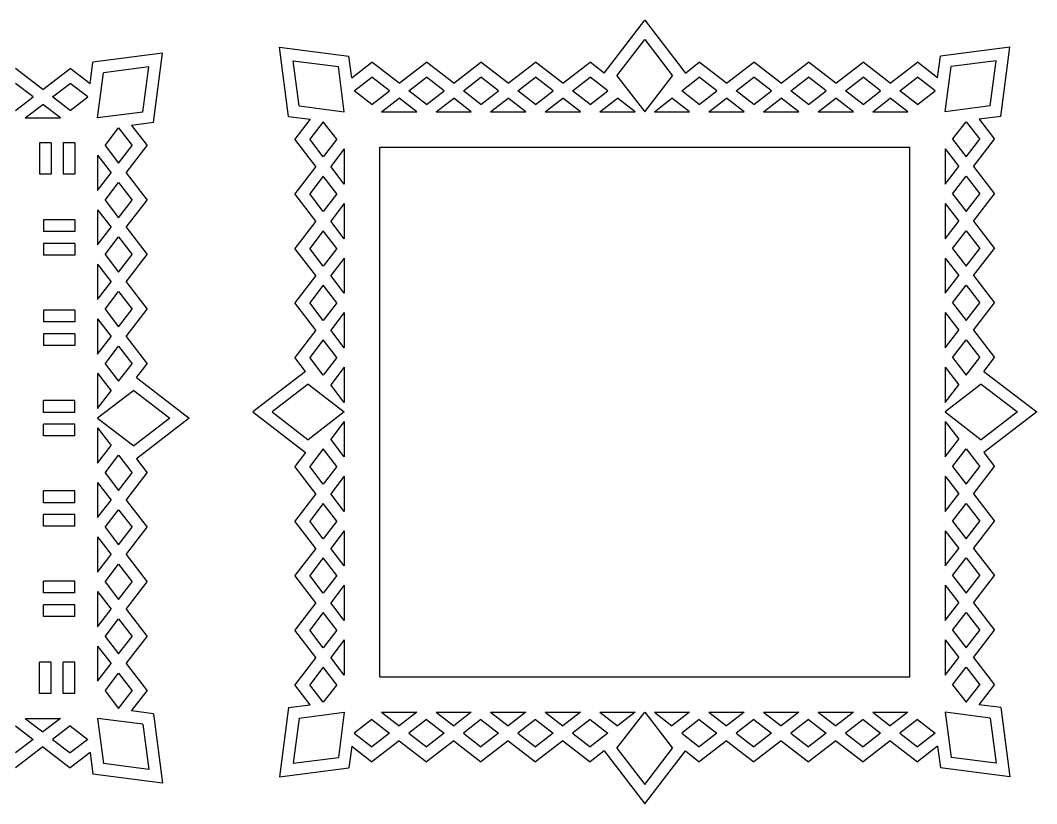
# Model space of a CAD drawing. Extents: x -361 to 216, y -54 to 223.
# Drawn here: x -257.1 to -84.8, y 87.3 to 220.2 of the extents above; entities that cross this region are included whole.
import ezdxf

# ---------------------------------------------------------------- set-up
doc = ezdxf.new("R2010")
doc.units = 0
doc.layers.get('0').update_dxf_attribs({"linetype": 'CONTINUOUS'})

msp = doc.modelspace()

# ---------------------------------------------------------------- linework, layer by layer
for p, q in [((-158.15507, 211.234923), (-151.265659, 220.178754)), ((-151.265659, 220.178754), (-144.376248, 211.234923)), ((-213.154827, 215.635099), (-201.394015, 214.109091)), ((-211.628819, 203.874287), (-213.154827, 215.635099)), ((-155.978193, 210.783554), (-151.265659, 216.901364)), ((-151.265659, 216.901364), (-146.553126, 210.783554)), ((-89.376491, 215.635099), (-101.137303, 214.109091)), ((-90.902499, 203.874287), (-89.376491, 215.635099)), ((-233.020041, 214.583081), (-244.780854, 213.057073)), ((-234.546049, 202.822268), (-233.020041, 214.583081)), ((-200.916805, 210.431275), (-201.394015, 214.109091)), ((-101.614513, 210.431275), (-101.137303, 214.109091)), ((-253.286263, 208.438458), (-257.911035, 212.000908)), ((-253.286263, 208.438458), (-248.661492, 212.000908)), ((-245.258064, 209.379257), (-248.661492, 212.000908)), ((-245.258064, 209.379257), (-244.780854, 213.057073)), ((-235.337507, 212.265615), (-242.995716, 211.271935)), ((-236.331187, 204.607406), (-235.337507, 212.265615)), ((-210.837362, 213.317634), (-203.179153, 212.323953)), ((-209.843682, 205.659424), (-210.837362, 213.317634)), ((-202.185472, 204.665744), (-203.179153, 212.323953)), ((-200.916805, 210.431275), (-197.513377, 213.052927)), ((-192.888605, 209.490477), (-197.513377, 213.052927)), ((-192.888605, 209.490477), (-188.263834, 213.052927)), ((-183.639062, 209.490477), (-188.263834, 213.052927)), ((-183.639062, 209.490477), (-179.01429, 213.052927)), ((-174.389518, 209.490477), (-179.01429, 213.052927)), ((-174.389518, 209.490477), (-169.764746, 213.052927)), ((-165.139975, 209.490477), (-169.764746, 213.052927)), ((-165.139975, 209.490477), (-160.515203, 213.052927)), ((-158.15507, 211.234923), (-160.515203, 213.052927)), ((-144.376248, 211.234923), (-142.016116, 213.052927)), ((-137.391344, 209.490477), (-142.016116, 213.052927)), ((-137.391344, 209.490477), (-132.766572, 213.052927)), ((-128.1418, 209.490477), (-132.766572, 213.052927)), ((-128.1418, 209.490477), (-123.517028, 213.052927)), ((-118.892257, 209.490477), (-123.517028, 213.052927)), ((-118.892257, 209.490477), (-114.267485, 213.052927)), ((-109.642713, 209.490477), (-114.267485, 213.052927)), ((-109.642713, 209.490477), (-105.017941, 213.052927)), ((-101.614513, 210.431275), (-105.017941, 213.052927)), ((-100.345846, 204.665744), (-99.352166, 212.323953)), ((-91.693956, 213.317634), (-99.352166, 212.323953)), ((-92.687637, 205.659424), (-91.693956, 213.317634)), ((-243.989396, 203.613725), (-242.995716, 211.271935)), ((-200.499453, 208.228194), (-197.513377, 210.528361)), ((-194.527301, 208.228194), (-197.513377, 210.528361)), ((-191.24991, 208.228194), (-188.263834, 210.528361)), ((-185.277757, 208.228194), (-188.263834, 210.528361)), ((-182.000366, 208.228194), (-179.01429, 210.528361)), ((-176.028214, 208.228194), (-179.01429, 210.528361)), ((-172.750823, 208.228194), (-169.764746, 210.528361)), ((-166.77867, 208.228194), (-169.764746, 210.528361)), ((-163.501279, 208.228194), (-160.515203, 210.528361)), ((-157.529126, 208.228194), (-160.515203, 210.528361)), ((-155.978193, 210.783554), (-151.265659, 204.665744)), ((-151.265659, 204.665744), (-146.553126, 210.783554)), ((-145.002192, 208.228194), (-142.016116, 210.528361)), ((-139.030039, 208.228194), (-142.016116, 210.528361)), ((-135.752648, 208.228194), (-132.766572, 210.528361)), ((-129.780496, 208.228194), (-132.766572, 210.528361)), ((-126.503105, 208.228194), (-123.517028, 210.528361)), ((-120.530952, 208.228194), (-123.517028, 210.528361)), ((-117.253561, 208.228194), (-114.267485, 210.528361)), ((-111.281408, 208.228194), (-114.267485, 210.528361)), ((-108.004018, 208.228194), (-105.017941, 210.528361)), ((-102.031865, 208.228194), (-105.017941, 210.528361)), ((-254.924959, 207.176176), (-257.911035, 209.476343)), ((-251.647568, 207.176176), (-248.661492, 209.476343)), ((-245.675415, 207.176176), (-248.661492, 209.476343)), ((-257.911035, 204.876008), (-254.924959, 207.176176)), ((-248.661492, 204.876008), (-251.647568, 207.176176)), ((-248.661492, 204.876008), (-245.675415, 207.176176)), ((-197.513377, 205.928027), (-200.499453, 208.228194)), ((-197.513377, 205.928027), (-194.527301, 208.228194)), ((-195.874682, 204.665744), (-192.888605, 206.965911)), ((-189.902529, 204.665744), (-192.888605, 206.965911)), ((-188.263834, 205.928027), (-191.24991, 208.228194)), ((-188.263834, 205.928027), (-185.277757, 208.228194)), ((-186.625138, 204.665744), (-183.639062, 206.965911)), ((-180.652985, 204.665744), (-183.639062, 206.965911)), ((-179.01429, 205.928027), (-182.000366, 208.228194)), ((-179.01429, 205.928027), (-176.028214, 208.228194)), ((-177.375595, 204.665744), (-174.389518, 206.965911)), ((-171.403442, 204.665744), (-174.389518, 206.965911)), ((-169.764746, 205.928027), (-172.750823, 208.228194)), ((-169.764746, 205.928027), (-166.77867, 208.228194)), ((-168.126051, 204.665744), (-165.139975, 206.965911)), ((-162.153898, 204.665744), (-165.139975, 206.965911)), ((-160.515203, 205.928027), (-163.501279, 208.228194)), ((-160.515203, 205.928027), (-157.529126, 208.228194)), ((-158.876507, 204.665744), (-155.890431, 206.965911)), ((-152.904355, 204.665744), (-155.890431, 206.965911)), ((-149.626964, 204.665744), (-146.640887, 206.965911)), ((-143.654811, 204.665744), (-146.640887, 206.965911)), ((-142.016116, 205.928027), (-145.002192, 208.228194)), ((-142.016116, 205.928027), (-139.030039, 208.228194)), ((-140.37742, 204.665744), (-137.391344, 206.965911)), ((-134.405267, 204.665744), (-137.391344, 206.965911)), ((-132.766572, 205.928027), (-135.752648, 208.228194)), ((-132.766572, 205.928027), (-129.780496, 208.228194)), ((-131.127877, 204.665744), (-128.1418, 206.965911)), ((-125.155724, 204.665744), (-128.1418, 206.965911)), ((-123.517028, 205.928027), (-126.503105, 208.228194)), ((-123.517028, 205.928027), (-120.530952, 208.228194)), ((-121.878333, 204.665744), (-118.892257, 206.965911)), ((-115.90618, 204.665744), (-118.892257, 206.965911)), ((-114.267485, 205.928027), (-117.253561, 208.228194)), ((-114.267485, 205.928027), (-111.281408, 208.228194)), ((-112.628789, 204.665744), (-109.642713, 206.965911)), ((-106.656637, 204.665744), (-109.642713, 206.965911)), ((-105.017941, 205.928027), (-108.004018, 208.228194)), ((-105.017941, 205.928027), (-102.031865, 208.228194)), ((-256.27234, 203.613725), (-253.286263, 205.913893)), ((-250.300187, 203.613725), (-253.286263, 205.913893)), ((-209.843682, 205.659424), (-202.185472, 204.665744)), ((-92.687637, 205.659424), (-100.345846, 204.665744)), ((-256.27234, 203.613725), (-250.300187, 203.613725)), ((-236.331187, 204.607406), (-243.989396, 203.613725)), ((-211.628819, 203.874287), (-207.951003, 203.397077)), ((-207.951003, 203.397077), (-210.572655, 199.993649)), ((-195.874682, 204.665744), (-189.902529, 204.665744)), ((-186.625138, 204.665744), (-180.652985, 204.665744)), ((-177.375595, 204.665744), (-171.403442, 204.665744)), ((-168.126051, 204.665744), (-162.153898, 204.665744)), ((-158.876507, 204.665744), (-152.904355, 204.665744)), ((-149.626964, 204.665744), (-143.654811, 204.665744)), ((-140.37742, 204.665744), (-134.405267, 204.665744)), ((-131.127877, 204.665744), (-125.155724, 204.665744)), ((-121.878333, 204.665744), (-115.90618, 204.665744)), ((-112.628789, 204.665744), (-106.656637, 204.665744)), ((-90.902499, 203.874287), (-94.580315, 203.397077)), ((-94.580315, 203.397077), (-91.958663, 199.993649)), ((-242.727113, 198.94163), (-240.426946, 201.927707)), ((-240.426946, 201.927707), (-238.126779, 198.94163)), ((-234.546049, 202.822268), (-238.223865, 202.345058)), ((-238.223865, 202.345058), (-235.602213, 198.94163)), ((-205.747922, 202.979725), (-208.048089, 199.993649)), ((-203.447755, 199.993649), (-205.747922, 202.979725)), ((-99.083563, 199.993649), (-96.783396, 202.979725)), ((-96.783396, 202.979725), (-94.483229, 199.993649)), ((-207.010205, 195.368877), (-210.572655, 199.993649)), ((-205.747922, 197.007572), (-208.048089, 199.993649)), ((-203.447755, 199.993649), (-205.747922, 197.007572)), ((-99.083563, 199.993649), (-96.783396, 197.007572)), ((-96.783396, 197.007572), (-94.483229, 199.993649)), ((-95.521113, 195.368877), (-91.958663, 199.993649)), ((-253.85672, 199.37498), (-253.85672, 194.07498)), ((-251.85672, 199.37498), (-253.85672, 199.37498)), ((-251.85672, 199.37498), (-251.85672, 194.07498)), ((-249.85672, 199.37498), (-249.85672, 194.07498)), ((-247.85672, 199.37498), (-249.85672, 199.37498)), ((-247.85672, 199.37498), (-247.85672, 194.07498)), ((-242.727113, 198.94163), (-240.426946, 195.955554)), ((-240.426946, 195.955554), (-238.126779, 198.94163)), ((-239.164663, 194.316859), (-235.602213, 198.94163)), ((-202.185472, 198.354953), (-204.485639, 195.368877)), ((-202.185472, 198.354953), (-202.185472, 192.3828)), ((-196.185472, 198.665744), (-106.345846, 198.665744)), ((-196.185472, 108.826118), (-196.185472, 198.665744)), ((-106.345846, 108.826118), (-106.345846, 198.665744)), ((-100.345846, 198.354953), (-100.345846, 192.3828)), ((-100.345846, 198.354953), (-98.045679, 195.368877)), ((-243.989396, 197.302935), (-243.989396, 191.330782)), ((-243.989396, 197.302935), (-241.689229, 194.316859)), ((-207.010205, 195.368877), (-210.572655, 190.744105)), ((-202.185472, 192.3828), (-204.485639, 195.368877)), ((-100.345846, 192.3828), (-98.045679, 195.368877)), ((-95.521113, 195.368877), (-91.958663, 190.744105)), ((-251.85672, 194.07498), (-253.85672, 194.07498)), ((-247.85672, 194.07498), (-249.85672, 194.07498)), ((-243.989396, 191.330782), (-241.689229, 194.316859)), ((-239.164663, 194.316859), (-235.602213, 189.692087)), ((-205.747922, 193.730181), (-208.048089, 190.744105)), ((-203.447755, 190.744105), (-205.747922, 193.730181)), ((-99.083563, 190.744105), (-96.783396, 193.730181)), ((-96.783396, 193.730181), (-94.483229, 190.744105)), ((-242.727113, 189.692087), (-240.426946, 192.678163)), ((-240.426946, 192.678163), (-238.126779, 189.692087)), ((-242.727113, 189.692087), (-240.426946, 186.70601)), ((-240.426946, 186.70601), (-238.126779, 189.692087)), ((-239.164663, 185.067315), (-235.602213, 189.692087)), ((-207.010205, 186.119333), (-210.572655, 190.744105)), ((-205.747922, 187.758029), (-208.048089, 190.744105)), ((-203.447755, 190.744105), (-205.747922, 187.758029)), ((-99.083563, 190.744105), (-96.783396, 187.758029)), ((-96.783396, 187.758029), (-94.483229, 190.744105)), ((-95.521113, 186.119333), (-91.958663, 190.744105)), ((-243.989396, 188.053391), (-243.989396, 182.081239)), ((-243.989396, 188.053391), (-241.689229, 185.067315)), ((-202.185472, 189.10541), (-204.485639, 186.119333)), ((-202.185472, 189.10541), (-202.185472, 183.133257)), ((-100.345846, 189.10541), (-98.045679, 186.119333)), ((-100.345846, 189.10541), (-100.345846, 183.133257)), ((-253.15672, 186.33388), (-253.15672, 184.33388)), ((-247.85672, 186.33388), (-253.15672, 186.33388)), ((-247.85672, 186.33388), (-247.85672, 184.33388)), ((-207.010205, 186.119333), (-210.572655, 181.494561)), ((-202.185472, 183.133257), (-204.485639, 186.119333)), ((-100.345846, 183.133257), (-98.045679, 186.119333)), ((-95.521113, 186.119333), (-91.958663, 181.494561)), ((-247.85672, 184.33388), (-253.15672, 184.33388)), ((-243.989396, 182.081239), (-241.689229, 185.067315)), ((-239.164663, 185.067315), (-235.602213, 180.442543)), ((-205.747922, 184.480638), (-208.048089, 181.494561)), ((-203.447755, 181.494561), (-205.747922, 184.480638)), ((-99.083563, 181.494561), (-96.783396, 184.480638)), ((-96.783396, 184.480638), (-94.483229, 181.494561)), ((-242.727113, 180.442543), (-240.426946, 183.42862)), ((-240.426946, 183.42862), (-238.126779, 180.442543)), ((-253.15672, 182.33388), (-253.15672, 180.33388)), ((-247.85672, 182.33388), (-253.15672, 182.33388)), ((-247.85672, 182.33388), (-247.85672, 180.33388)), ((-207.010205, 176.86979), (-210.572655, 181.494561)), ((-205.747922, 178.508485), (-208.048089, 181.494561)), ((-203.447755, 181.494561), (-205.747922, 178.508485)), ((-99.083563, 181.494561), (-96.783396, 178.508485)), ((-96.783396, 178.508485), (-94.483229, 181.494561)), ((-95.521113, 176.86979), (-91.958663, 181.494561)), ((-247.85672, 180.33388), (-253.15672, 180.33388)), ((-242.727113, 180.442543), (-240.426946, 177.456467)), ((-240.426946, 177.456467), (-238.126779, 180.442543)), ((-239.164663, 175.817771), (-235.602213, 180.442543)), ((-202.185472, 179.855866), (-204.485639, 176.86979)), ((-202.185472, 179.855866), (-202.185472, 173.883713)), ((-100.345846, 179.855866), (-100.345846, 173.883713)), ((-100.345846, 179.855866), (-98.045679, 176.86979)), ((-243.989396, 178.803848), (-243.989396, 172.831695)), ((-243.989396, 178.803848), (-241.689229, 175.817771)), ((-243.989396, 172.831695), (-241.689229, 175.817771)), ((-239.164663, 175.817771), (-235.602213, 171.193)), ((-207.010205, 176.86979), (-210.572655, 172.245018)), ((-202.185472, 173.883713), (-204.485639, 176.86979)), ((-100.345846, 173.883713), (-98.045679, 176.86979)), ((-95.521113, 176.86979), (-91.958663, 172.245018)), ((-242.727113, 171.193), (-240.426946, 174.179076)), ((-240.426946, 174.179076), (-238.126779, 171.193)), ((-205.747922, 175.231094), (-208.048089, 172.245018)), ((-203.447755, 172.245018), (-205.747922, 175.231094)), ((-99.083563, 172.245018), (-96.783396, 175.231094)), ((-96.783396, 175.231094), (-94.483229, 172.245018)), ((-253.15672, 171.025555), (-253.15672, 169.025555)), ((-247.85672, 171.025555), (-253.15672, 171.025555)), ((-247.85672, 171.025555), (-247.85672, 169.025555)), ((-242.727113, 171.193), (-240.426946, 168.206923)), ((-240.426946, 168.206923), (-238.126779, 171.193)), ((-239.164663, 166.568228), (-235.602213, 171.193)), ((-207.010205, 167.620246), (-210.572655, 172.245018)), ((-205.747922, 169.258941), (-208.048089, 172.245018)), ((-203.447755, 172.245018), (-205.747922, 169.258941)), ((-202.185472, 170.606322), (-204.485639, 167.620246)), ((-202.185472, 170.606322), (-202.185472, 164.63417)), ((-100.345846, 170.606322), (-100.345846, 164.63417)), ((-100.345846, 170.606322), (-98.045679, 167.620246)), ((-99.083563, 172.245018), (-96.783396, 169.258941)), ((-96.783396, 169.258941), (-94.483229, 172.245018)), ((-95.521113, 167.620246), (-91.958663, 172.245018)), ((-247.85672, 169.025555), (-253.15672, 169.025555)), ((-243.989396, 169.554304), (-241.689229, 166.568228)), ((-243.989396, 169.554304), (-243.989396, 163.582151)), ((-207.010205, 167.620246), (-210.572655, 162.995474)), ((-202.185472, 164.63417), (-204.485639, 167.620246)), ((-100.345846, 164.63417), (-98.045679, 167.620246)), ((-95.521113, 167.620246), (-91.958663, 162.995474)), ((-253.15672, 167.025555), (-253.15672, 165.025555)), ((-247.85672, 167.025555), (-253.15672, 167.025555)), ((-247.85672, 167.025555), (-247.85672, 165.025555)), ((-243.989396, 163.582151), (-241.689229, 166.568228)), ((-239.164663, 166.568228), (-235.602213, 161.943456)), ((-205.747922, 165.981551), (-208.048089, 162.995474)), ((-203.447755, 162.995474), (-205.747922, 165.981551)), ((-99.083563, 162.995474), (-96.783396, 165.981551)), ((-96.783396, 165.981551), (-94.483229, 162.995474)), ((-247.85672, 165.025555), (-253.15672, 165.025555)), ((-242.727113, 161.943456), (-240.426946, 164.929532)), ((-240.426946, 164.929532), (-238.126779, 161.943456)), ((-242.727113, 161.943456), (-240.426946, 158.95738)), ((-240.426946, 158.95738), (-238.126779, 161.943456)), ((-237.420217, 159.583324), (-235.602213, 161.943456)), ((-208.754651, 160.635342), (-210.572655, 162.995474)), ((-205.747922, 160.009398), (-208.048089, 162.995474)), ((-203.447755, 162.995474), (-205.747922, 160.009398)), ((-99.083563, 162.995474), (-96.783396, 160.009398)), ((-96.783396, 160.009398), (-94.483229, 162.995474)), ((-93.776667, 160.635342), (-91.958663, 162.995474)), ((-243.989396, 160.304761), (-241.689229, 157.318684)), ((-243.989396, 160.304761), (-243.989396, 154.332608)), ((-208.754651, 160.635342), (-217.698483, 153.745931)), ((-202.185472, 161.356779), (-204.485639, 158.370702)), ((-202.185472, 161.356779), (-202.185472, 155.384626)), ((-100.345846, 161.356779), (-98.045679, 158.370702)), ((-100.345846, 161.356779), (-100.345846, 155.384626)), ((-93.776667, 160.635342), (-84.832835, 153.745931)), ((-237.420217, 159.583324), (-228.476386, 152.693912)), ((-237.871586, 157.406446), (-243.989396, 152.693912)), ((-243.989396, 154.332608), (-241.689229, 157.318684)), ((-237.871586, 157.406446), (-231.753776, 152.693912)), ((-208.303282, 158.458464), (-214.421092, 153.745931)), ((-208.303282, 158.458464), (-202.185472, 153.745931)), ((-202.185472, 155.384626), (-204.485639, 158.370702)), ((-94.228036, 158.458464), (-100.345846, 153.745931)), ((-100.345846, 155.384626), (-98.045679, 158.370702)), ((-94.228036, 158.458464), (-88.110226, 153.745931)), ((-247.85672, 155.676379), (-253.15672, 155.676379)), ((-253.15672, 153.676379), (-253.15672, 155.676379)), ((-247.85672, 153.676379), (-247.85672, 155.676379)), ((-247.85672, 153.676379), (-253.15672, 153.676379)), ((-217.698483, 153.745931), (-208.754651, 146.85652)), ((-214.421092, 153.745931), (-208.303282, 149.033397)), ((-202.185472, 153.745931), (-208.303282, 149.033397)), ((-100.345846, 153.745931), (-94.228036, 149.033397)), ((-88.110226, 153.745931), (-94.228036, 149.033397)), ((-84.832835, 153.745931), (-93.776667, 146.85652)), ((-253.15672, 149.676379), (-253.15672, 151.676379)), ((-247.85672, 151.676379), (-253.15672, 151.676379)), ((-247.85672, 149.676379), (-247.85672, 151.676379)), ((-243.989396, 152.693912), (-237.871586, 147.981379)), ((-231.753776, 152.693912), (-237.871586, 147.981379)), ((-228.476386, 152.693912), (-237.420217, 145.804501)), ((-202.185472, 152.107235), (-204.485639, 149.121159)), ((-202.185472, 152.107235), (-202.185472, 146.135082)), ((-100.345846, 152.107235), (-100.345846, 146.135082)), ((-100.345846, 152.107235), (-98.045679, 149.121159)), ((-243.989396, 151.055217), (-241.689229, 148.069141)), ((-243.989396, 151.055217), (-243.989396, 145.083064)), ((-247.85672, 149.676379), (-253.15672, 149.676379)), ((-202.185472, 146.135082), (-204.485639, 149.121159)), ((-100.345846, 146.135082), (-98.045679, 149.121159)), ((-243.989396, 145.083064), (-241.689229, 148.069141)), ((-242.727113, 143.444369), (-240.426946, 146.430445)), ((-240.426946, 146.430445), (-238.126779, 143.444369)), ((-208.754651, 146.85652), (-210.572655, 144.496387)), ((-205.747922, 147.482463), (-208.048089, 144.496387)), ((-203.447755, 144.496387), (-205.747922, 147.482463)), ((-99.083563, 144.496387), (-96.783396, 147.482463)), ((-96.783396, 147.482463), (-94.483229, 144.496387)), ((-93.776667, 146.85652), (-91.958663, 144.496387)), ((-237.420217, 145.804501), (-235.602213, 143.444369)), ((-242.727113, 143.444369), (-240.426946, 140.458292)), ((-240.426946, 140.458292), (-238.126779, 143.444369)), ((-239.164663, 138.819597), (-235.602213, 143.444369)), ((-207.010205, 139.871615), (-210.572655, 144.496387)), ((-205.747922, 141.510311), (-208.048089, 144.496387)), ((-203.447755, 144.496387), (-205.747922, 141.510311)), ((-99.083563, 144.496387), (-96.783396, 141.510311)), ((-96.783396, 141.510311), (-94.483229, 144.496387)), ((-95.521113, 139.871615), (-91.958663, 144.496387)), ((-243.989396, 141.805673), (-241.689229, 138.819597)), ((-243.989396, 141.805673), (-243.989396, 135.833521)), ((-202.185472, 142.857692), (-204.485639, 139.871615)), ((-202.185472, 142.857692), (-202.185472, 136.885539)), ((-100.345846, 142.857692), (-100.345846, 136.885539)), ((-100.345846, 142.857692), (-98.045679, 139.871615)), ((-253.15672, 138.362213), (-253.15672, 140.362213)), ((-247.85672, 140.362213), (-253.15672, 140.362213)), ((-247.85672, 138.362213), (-247.85672, 140.362213)), ((-207.010205, 139.871615), (-210.572655, 135.246843)), ((-202.185472, 136.885539), (-204.485639, 139.871615)), ((-100.345846, 136.885539), (-98.045679, 139.871615)), ((-95.521113, 139.871615), (-91.958663, 135.246843)), ((-247.85672, 138.362213), (-253.15672, 138.362213)), ((-243.989396, 135.833521), (-241.689229, 138.819597)), ((-239.164663, 138.819597), (-235.602213, 134.194825)), ((-205.747922, 138.23292), (-208.048089, 135.246843)), ((-203.447755, 135.246843), (-205.747922, 138.23292)), ((-99.083563, 135.246843), (-96.783396, 138.23292)), ((-96.783396, 138.23292), (-94.483229, 135.246843)), ((-253.15672, 134.362213), (-253.15672, 136.362213)), ((-247.85672, 136.362213), (-253.15672, 136.362213)), ((-247.85672, 134.362213), (-247.85672, 136.362213)), ((-242.727113, 134.194825), (-240.426946, 137.180902)), ((-240.426946, 137.180902), (-238.126779, 134.194825)), ((-247.85672, 134.362213), (-253.15672, 134.362213)), ((-207.010205, 130.622072), (-210.572655, 135.246843)), ((-205.747922, 132.260767), (-208.048089, 135.246843)), ((-203.447755, 135.246843), (-205.747922, 132.260767)), ((-99.083563, 135.246843), (-96.783396, 132.260767)), ((-96.783396, 132.260767), (-94.483229, 135.246843)), ((-95.521113, 130.622072), (-91.958663, 135.246843)), ((-242.727113, 134.194825), (-240.426946, 131.208749)), ((-240.426946, 131.208749), (-238.126779, 134.194825)), ((-239.164663, 129.570053), (-235.602213, 134.194825)), ((-202.185472, 133.608148), (-204.485639, 130.622072)), ((-202.185472, 133.608148), (-202.185472, 127.635995)), ((-100.345846, 133.608148), (-98.045679, 130.622072)), ((-100.345846, 133.608148), (-100.345846, 127.635995)), ((-243.989396, 132.55613), (-241.689229, 129.570053)), ((-243.989396, 132.55613), (-243.989396, 126.583977)), ((-243.989396, 126.583977), (-241.689229, 129.570053)), ((-239.164663, 129.570053), (-235.602213, 124.945282)), ((-207.010205, 130.622072), (-210.572655, 125.9973)), ((-202.185472, 127.635995), (-204.485639, 130.622072)), ((-100.345846, 127.635995), (-98.045679, 130.622072)), ((-95.521113, 130.622072), (-91.958663, 125.9973)), ((-242.727113, 124.945282), (-240.426946, 127.931358)), ((-240.426946, 127.931358), (-238.126779, 124.945282)), ((-205.747922, 128.983376), (-208.048089, 125.9973)), ((-203.447755, 125.9973), (-205.747922, 128.983376)), ((-99.083563, 125.9973), (-96.783396, 128.983376)), ((-96.783396, 128.983376), (-94.483229, 125.9973)), ((-207.010205, 121.372528), (-210.572655, 125.9973)), ((-205.747922, 123.011223), (-208.048089, 125.9973)), ((-203.447755, 125.9973), (-205.747922, 123.011223)), ((-99.083563, 125.9973), (-96.783396, 123.011223)), ((-96.783396, 123.011223), (-94.483229, 125.9973)), ((-95.521113, 121.372528), (-91.958663, 125.9973)), ((-253.15672, 123.053888), (-253.15672, 125.053888)), ((-247.85672, 125.053888), (-253.15672, 125.053888)), ((-247.85672, 123.053888), (-247.85672, 125.053888)), ((-242.727113, 124.945282), (-240.426946, 121.959205)), ((-240.426946, 121.959205), (-238.126779, 124.945282)), ((-239.164663, 120.32051), (-235.602213, 124.945282)), ((-202.185472, 124.358604), (-204.485639, 121.372528)), ((-202.185472, 124.358604), (-202.185472, 118.386452)), ((-100.345846, 124.358604), (-98.045679, 121.372528)), ((-100.345846, 124.358604), (-100.345846, 118.386452)), ((-247.85672, 123.053888), (-253.15672, 123.053888)), ((-243.989396, 123.306586), (-243.989396, 117.334433)), ((-243.989396, 123.306586), (-241.689229, 120.32051)), ((-253.15672, 119.053888), (-253.15672, 121.053888)), ((-247.85672, 121.053888), (-253.15672, 121.053888)), ((-247.85672, 119.053888), (-247.85672, 121.053888)), ((-207.010205, 121.372528), (-210.572655, 116.747756)), ((-202.185472, 118.386452), (-204.485639, 121.372528)), ((-100.345846, 118.386452), (-98.045679, 121.372528)), ((-95.521113, 121.372528), (-91.958663, 116.747756)), ((-247.85672, 119.053888), (-253.15672, 119.053888)), ((-243.989396, 117.334433), (-241.689229, 120.32051)), ((-239.164663, 120.32051), (-235.602213, 115.695738)), ((-205.747922, 119.733833), (-208.048089, 116.747756)), ((-203.447755, 116.747756), (-205.747922, 119.733833)), ((-99.083563, 116.747756), (-96.783396, 119.733833)), ((-96.783396, 119.733833), (-94.483229, 116.747756)), ((-242.727113, 115.695738), (-240.426946, 118.681814)), ((-240.426946, 118.681814), (-238.126779, 115.695738)), ((-242.727113, 115.695738), (-240.426946, 112.709662)), ((-240.426946, 112.709662), (-238.126779, 115.695738)), ((-239.164663, 111.070966), (-235.602213, 115.695738)), ((-207.010205, 112.122985), (-210.572655, 116.747756)), ((-205.747922, 113.76168), (-208.048089, 116.747756)), ((-203.447755, 116.747756), (-205.747922, 113.76168)), ((-99.083563, 116.747756), (-96.783396, 113.76168)), ((-96.783396, 113.76168), (-94.483229, 116.747756)), ((-95.521113, 112.122985), (-91.958663, 116.747756)), ((-243.989396, 114.057043), (-243.989396, 108.08489)), ((-243.989396, 114.057043), (-241.689229, 111.070966)), ((-202.185472, 115.109061), (-204.485639, 112.122985)), ((-202.185472, 115.109061), (-202.185472, 109.136908)), ((-100.345846, 115.109061), (-100.345846, 109.136908)), ((-100.345846, 115.109061), (-98.045679, 112.122985)), ((-207.010205, 112.122985), (-210.572655, 107.498213)), ((-202.185472, 109.136908), (-204.485639, 112.122985)), ((-100.345846, 109.136908), (-98.045679, 112.122985)), ((-95.521113, 112.122985), (-91.958663, 107.498213)), ((-253.85672, 106.012784), (-253.85672, 111.312784)), ((-251.85672, 111.312784), (-253.85672, 111.312784)), ((-251.85672, 106.012784), (-251.85672, 111.312784)), ((-249.85672, 106.012784), (-249.85672, 111.312784)), ((-247.85672, 111.312784), (-249.85672, 111.312784)), ((-247.85672, 106.012784), (-247.85672, 111.312784)), ((-243.989396, 108.08489), (-241.689229, 111.070966)), ((-239.164663, 111.070966), (-235.602213, 106.446195)), ((-205.747922, 110.484289), (-208.048089, 107.498213)), ((-203.447755, 107.498213), (-205.747922, 110.484289)), ((-99.083563, 107.498213), (-96.783396, 110.484289)), ((-96.783396, 110.484289), (-94.483229, 107.498213)), ((-242.727113, 106.446195), (-240.426946, 109.432271)), ((-240.426946, 109.432271), (-238.126779, 106.446195)), ((-196.185472, 108.826118), (-106.345846, 108.826118)), ((-207.951003, 104.094785), (-210.572655, 107.498213)), ((-205.747922, 104.512136), (-208.048089, 107.498213)), ((-203.447755, 107.498213), (-205.747922, 104.512136)), ((-99.083563, 107.498213), (-96.783396, 104.512136)), ((-96.783396, 104.512136), (-94.483229, 107.498213)), ((-94.580315, 104.094785), (-91.958663, 107.498213)), ((-251.85672, 106.012784), (-253.85672, 106.012784)), ((-247.85672, 106.012784), (-249.85672, 106.012784)), ((-242.727113, 106.446195), (-240.426946, 103.460118)), ((-240.426946, 103.460118), (-238.126779, 106.446195)), ((-238.223865, 103.042767), (-235.602213, 106.446195)), ((-211.628819, 103.617575), (-213.154827, 91.856762)), ((-211.628819, 103.617575), (-207.951003, 104.094785)), ((-90.902499, 103.617575), (-94.580315, 104.094785)), ((-90.902499, 103.617575), (-89.376491, 91.856762)), ((-256.27234, 101.774099), (-250.300187, 101.774099)), ((-256.27234, 101.774099), (-253.286263, 99.473932)), ((-250.300187, 101.774099), (-253.286263, 99.473932)), ((-236.331187, 100.780419), (-243.989396, 101.774099)), ((-243.989396, 101.774099), (-242.995716, 94.11589)), ((-234.546049, 102.565557), (-238.223865, 103.042767)), ((-234.546049, 102.565557), (-233.020041, 90.804744)), ((-209.843682, 101.832437), (-210.837362, 94.174228)), ((-209.843682, 101.832437), (-202.185472, 102.826118)), ((-202.185472, 102.826118), (-203.179153, 95.167908)), ((-195.874682, 102.826118), (-192.888605, 100.52595)), ((-195.874682, 102.826118), (-189.902529, 102.826118)), ((-189.902529, 102.826118), (-192.888605, 100.52595)), ((-186.625138, 102.826118), (-180.652985, 102.826118)), ((-186.625138, 102.826118), (-183.639062, 100.52595)), ((-180.652985, 102.826118), (-183.639062, 100.52595)), ((-177.375595, 102.826118), (-171.403442, 102.826118)), ((-177.375595, 102.826118), (-174.389518, 100.52595)), ((-171.403442, 102.826118), (-174.389518, 100.52595)), ((-168.126051, 102.826118), (-162.153898, 102.826118)), ((-168.126051, 102.826118), (-165.139975, 100.52595)), ((-162.153898, 102.826118), (-165.139975, 100.52595)), ((-158.876507, 102.826118), (-152.904355, 102.826118)), ((-158.876507, 102.826118), (-155.890431, 100.52595)), ((-155.978193, 96.708308), (-151.265659, 102.826118)), ((-152.904355, 102.826118), (-155.890431, 100.52595)), ((-151.265659, 102.826118), (-146.553126, 96.708308)), ((-149.626964, 102.826118), (-143.654811, 102.826118)), ((-149.626964, 102.826118), (-146.640887, 100.52595)), ((-143.654811, 102.826118), (-146.640887, 100.52595)), ((-140.37742, 102.826118), (-134.405267, 102.826118)), ((-140.37742, 102.826118), (-137.391344, 100.52595)), ((-134.405267, 102.826118), (-137.391344, 100.52595)), ((-131.127877, 102.826118), (-125.155724, 102.826118)), ((-131.127877, 102.826118), (-128.1418, 100.52595)), ((-125.155724, 102.826118), (-128.1418, 100.52595)), ((-121.878333, 102.826118), (-118.892257, 100.52595)), ((-121.878333, 102.826118), (-115.90618, 102.826118)), ((-115.90618, 102.826118), (-118.892257, 100.52595)), ((-112.628789, 102.826118), (-109.642713, 100.52595)), ((-112.628789, 102.826118), (-106.656637, 102.826118)), ((-106.656637, 102.826118), (-109.642713, 100.52595)), ((-100.345846, 102.826118), (-99.352166, 95.167908)), ((-92.687637, 101.832437), (-100.345846, 102.826118)), ((-92.687637, 101.832437), (-91.693956, 94.174228)), ((-257.911035, 100.511816), (-254.924959, 98.211649)), ((-248.661492, 100.511816), (-251.647568, 98.211649)), ((-248.661492, 100.511816), (-245.675415, 98.211649)), ((-236.331187, 100.780419), (-235.337507, 93.12221)), ((-197.513377, 101.563835), (-200.499453, 99.263668)), ((-197.513377, 101.563835), (-194.527301, 99.263668)), ((-188.263834, 101.563835), (-191.24991, 99.263668)), ((-188.263834, 101.563835), (-185.277757, 99.263668)), ((-179.01429, 101.563835), (-182.000366, 99.263668)), ((-179.01429, 101.563835), (-176.028214, 99.263668)), ((-169.764746, 101.563835), (-172.750823, 99.263668)), ((-169.764746, 101.563835), (-166.77867, 99.263668)), ((-160.515203, 101.563835), (-163.501279, 99.263668)), ((-160.515203, 101.563835), (-157.529126, 99.263668)), ((-142.016116, 101.563835), (-145.002192, 99.263668)), ((-142.016116, 101.563835), (-139.030039, 99.263668)), ((-132.766572, 101.563835), (-135.752648, 99.263668)), ((-132.766572, 101.563835), (-129.780496, 99.263668)), ((-123.517028, 101.563835), (-126.503105, 99.263668)), ((-123.517028, 101.563835), (-120.530952, 99.263668)), ((-114.267485, 101.563835), (-117.253561, 99.263668)), ((-114.267485, 101.563835), (-111.281408, 99.263668)), ((-105.017941, 101.563835), (-108.004018, 99.263668)), ((-105.017941, 101.563835), (-102.031865, 99.263668)), ((-254.924959, 98.211649), (-257.911035, 95.911482)), ((-251.647568, 98.211649), (-248.661492, 95.911482)), ((-245.675415, 98.211649), (-248.661492, 95.911482)), ((-200.499453, 99.263668), (-197.513377, 96.9635)), ((-194.527301, 99.263668), (-197.513377, 96.9635)), ((-191.24991, 99.263668), (-188.263834, 96.9635)), ((-185.277757, 99.263668), (-188.263834, 96.9635)), ((-182.000366, 99.263668), (-179.01429, 96.9635)), ((-176.028214, 99.263668), (-179.01429, 96.9635)), ((-172.750823, 99.263668), (-169.764746, 96.9635)), ((-166.77867, 99.263668), (-169.764746, 96.9635)), ((-163.501279, 99.263668), (-160.515203, 96.9635)), ((-157.529126, 99.263668), (-160.515203, 96.9635)), ((-145.002192, 99.263668), (-142.016116, 96.9635)), ((-139.030039, 99.263668), (-142.016116, 96.9635)), ((-135.752648, 99.263668), (-132.766572, 96.9635)), ((-129.780496, 99.263668), (-132.766572, 96.9635)), ((-126.503105, 99.263668), (-123.517028, 96.9635)), ((-120.530952, 99.263668), (-123.517028, 96.9635)), ((-117.253561, 99.263668), (-114.267485, 96.9635)), ((-111.281408, 99.263668), (-114.267485, 96.9635)), ((-108.004018, 99.263668), (-105.017941, 96.9635)), ((-102.031865, 99.263668), (-105.017941, 96.9635)), ((-253.286263, 96.949366), (-257.911035, 93.386916)), ((-253.286263, 96.949366), (-248.661492, 93.386916)), ((-200.916805, 97.060587), (-201.394015, 93.382771)), ((-200.916805, 97.060587), (-197.513377, 94.438935)), ((-192.888605, 98.001385), (-197.513377, 94.438935)), ((-192.888605, 98.001385), (-188.263834, 94.438935)), ((-183.639062, 98.001385), (-188.263834, 94.438935)), ((-183.639062, 98.001385), (-179.01429, 94.438935)), ((-174.389518, 98.001385), (-179.01429, 94.438935)), ((-174.389518, 98.001385), (-169.764746, 94.438935)), ((-165.139975, 98.001385), (-169.764746, 94.438935)), ((-165.139975, 98.001385), (-160.515203, 94.438935)), ((-155.978193, 96.708308), (-151.265659, 90.590498)), ((-151.265659, 90.590498), (-146.553126, 96.708308)), ((-137.391344, 98.001385), (-142.016116, 94.438935)), ((-137.391344, 98.001385), (-132.766572, 94.438935)), ((-128.1418, 98.001385), (-132.766572, 94.438935)), ((-128.1418, 98.001385), (-123.517028, 94.438935)), ((-118.892257, 98.001385), (-123.517028, 94.438935)), ((-118.892257, 98.001385), (-114.267485, 94.438935)), ((-109.642713, 98.001385), (-114.267485, 94.438935)), ((-109.642713, 98.001385), (-105.017941, 94.438935)), ((-101.614513, 97.060587), (-105.017941, 94.438935)), ((-101.614513, 97.060587), (-101.137303, 93.382771)), ((-245.258064, 96.008568), (-248.661492, 93.386916)), ((-245.258064, 96.008568), (-244.780854, 92.330752)), ((-210.837362, 94.174228), (-203.179153, 95.167908)), ((-158.15507, 96.256939), (-160.515203, 94.438935)), ((-158.15507, 96.256939), (-151.265659, 87.313107)), ((-151.265659, 87.313107), (-144.376248, 96.256939)), ((-144.376248, 96.256939), (-142.016116, 94.438935)), ((-91.693956, 94.174228), (-99.352166, 95.167908)), ((-235.337507, 93.12221), (-242.995716, 94.11589)), ((-213.154827, 91.856762), (-201.394015, 93.382771)), ((-89.376491, 91.856762), (-101.137303, 93.382771)), ((-233.020041, 90.804744), (-244.780854, 92.330752))]:
    msp.add_line(p, q)

doc.saveas('drawing.dxf')
